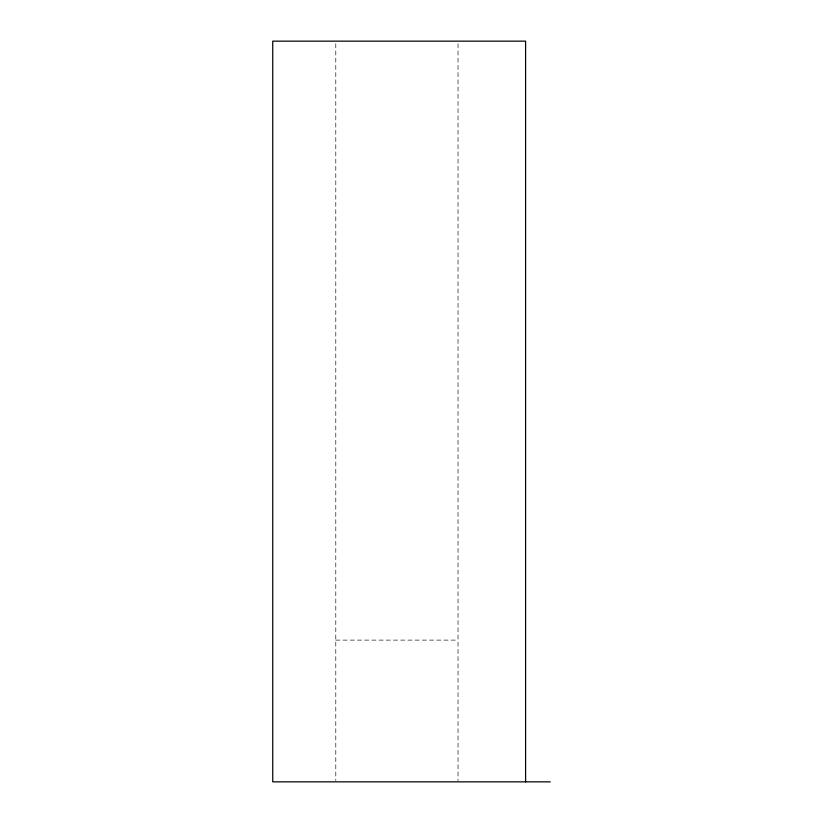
<?xml version="1.0" encoding="UTF-8"?>
<svg xmlns="http://www.w3.org/2000/svg" width="823" height="823" viewBox="0 0 823 823"><rect width="100%" height="100%" fill="white"/><g stroke="black" fill="none" stroke-linecap="round" stroke-linejoin="round"><path stroke-width="0.62" stroke-dasharray="4.12 3.09" d="M335.794 640.109L458.03 640.109M458.03 43.722L458.03 780.574M335.794 43.722L335.794 780.574"/><path stroke-width="1.23" d="M550.258 781.85L272.742 781.85L272.742 41.15L525.599 41.15L525.599 781.85"/></g></svg>
